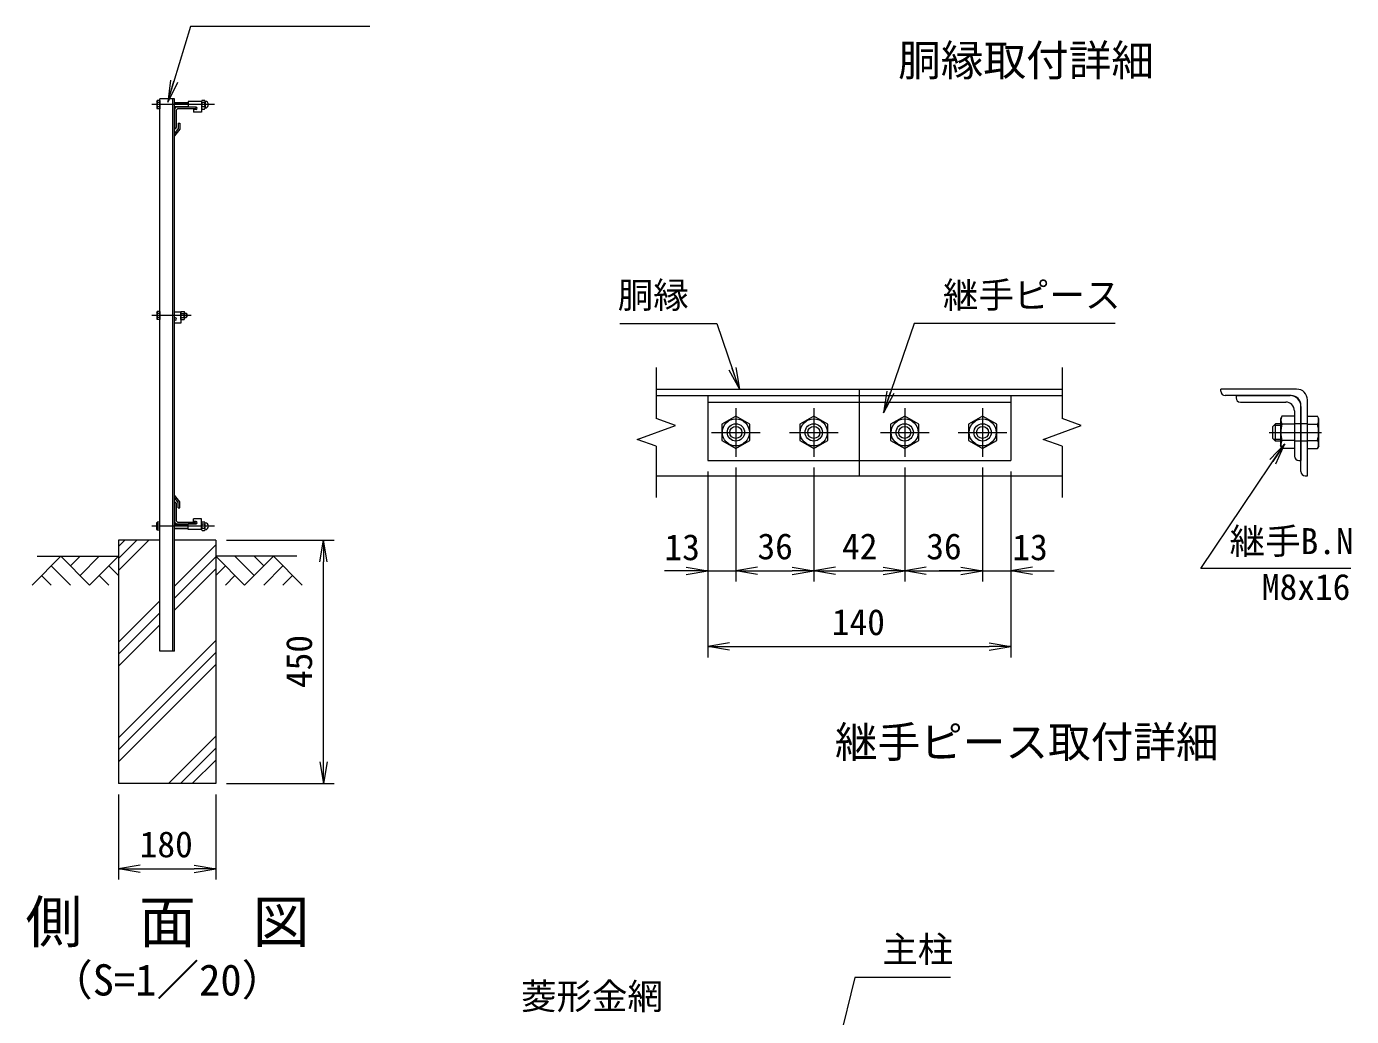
# Model space of a CAD drawing. Units: millimetres, scale not verified, with parts at other scales. Extents: x -4200 to 4200, y -2970 to 2970.
# Drawn here: x -178 to 2270, y -286 to 1543 of the extents above; entities that cross this region are included whole.
import ezdxf
from ezdxf.enums import TextEntityAlignment as Align

# ---------------------------------------------------------------- set-up
doc = ezdxf.new("R2010")
doc.units = ezdxf.units.MM
doc.header["$LTSCALE"] = 20
doc.linetypes.add('DASHED', pattern=[7.5, 6, -1.5])
doc.linetypes.add('USER1', pattern=[50.8, 31.75, -6.35, 6.35, -6.35])
for name, color, linetype, lineweight in [('0-0_D-STR1', 1, 'Continuous', 18), ('0-1_D-BMK', 2, 'USER1', 13), ('0-2_D-STR-DIM', 7, 'Continuous', 9), ('0-3_D-STR3', 3, 'Continuous', 13), ('0-4_D-BGD', 7, 'Continuous', 9), ('0-5_D-STR4', 7, 'Continuous', 9), ('0-6_D-DCR-HCH', 7, 'Continuous', 9), ('0-7_0', 7, 'Continuous', 9), ('0-A_D-STR-TXT', 7, 'Continuous', 9)]:
    doc.layers.add(name, color=color, linetype=linetype, lineweight=lineweight)
doc.layers.add('0-8_D-TTL-TXT', color=7, linetype='Continuous')
doc.styles.add('ＭＳ ゴシック', font='')
doc.styles.get('ＭＳ ゴシック').set_extended_font_data('MS Gothic')

# ---------------------------------------------------------------- blocks, each defined once
blk = doc.blocks.new('_Open')
at = {"layer": '0-7_0'}
blk.add_line((-20, 3.33), (0, 0), dxfattribs=at)
blk.add_lwpolyline([(-20, -3.33), (0, 0), (-20, 0)], dxfattribs=at)

msp = doc.modelspace()

# ---------------------------------------------------------------- linework, layer by layer
at = {"layer": '0-0_D-STR1'}
for p, q in [((68.03, 388.92), (68.03, 1408.92)), ((95.03, 1408.92), (68.03, 1408.92)), ((92.03, 388.92), (92.03, 1408.92)), ((95.03, 388.92), (95.03, 1408.92)), ((95.03, 1388.92), (95.03, 1353.92)), ((98.03, 1386.42), (98.03, 1355.92)), ((135.03, 1393.92), (100.03, 1393.92)), ((133.03, 1390.92), (102.53, 1390.92)), ((135.03, 1392.92), (135.03, 1393.92)), ((102.03, 1354.42), (95.03, 1345.37)), ((96.03, 1353.92), (95.03, 1353.92)), ((105.03, 1353.3), (95.03, 1340.8)), ((102.03, 1364.3), (105.03, 1364.3)), ((102.03, 1364.3), (102.03, 1354.42)), ((105.03, 1364.3), (105.03, 1353.3)), ((95.03, 1345.37), (95.03, 1340.8)), ((985.69, 872.81), (1735.69, 872.81)), ((985.69, 860.81), (1735.69, 860.81)), ((1360.69, 872.81), (1360.69, 860.81)), ((2029.05, 868.81), (2029.05, 872.81)), ((2169.05, 872.81), (2029.05, 872.81)), ((2159.05, 860.81), (2037.05, 860.81)), ((2177.05, 720.81), (2177.05, 842.81)), ((2189.05, 712.81), (2189.05, 852.81)), ((1360.69, 740.81), (1360.69, 712.81)), ((985.69, 712.81), (1735.69, 712.81)), ((2185.05, 712.81), (2189.05, 712.81)), ((105.03, 664.65), (95.03, 677.15)), ((95.03, 672.58), (95.03, 677.15)), ((102.03, 663.53), (95.03, 672.58)), ((96.03, 663.92), (95.03, 663.92)), ((95.03, 663.92), (95.03, 628.92)), ((98.03, 661.92), (98.03, 631.42)), ((102.03, 653.65), (102.03, 663.53)), ((105.03, 653.65), (105.03, 664.65)), ((102.03, 653.65), (105.03, 653.65)), ((100.03, 623.92), (135.03, 623.92)), ((102.53, 626.92), (133.03, 626.92)), ((135.03, 624.92), (135.03, 623.92)), ((95.03, 388.92), (68.03, 388.92))]:
    msp.add_line(p, q, dxfattribs=at)
at = {"layer": '0-0_D-STR1', "color": 4, "linetype": 'DASHED', "lineweight": 13}
msp.add_line((1360.69, 860.81), (1360.69, 740.81), dxfattribs=at)
at = {"layer": '0-0_D-STR1'}
for centre, radius, start, end in [((100.03, 1388.92), 5, 90, 180), ((102.53, 1386.42), 4.5, 90, 180), ((133.03, 1392.92), 2, 270, 0), ((96.03, 1355.92), 2, 270, 0), ((2037.05, 868.81), 8, 180, 270), ((2159.05, 842.81), 18, 0, 90), ((2169.05, 852.81), 20, 0, 90), ((2185.05, 720.81), 8, 180, 270), ((96.03, 661.92), 2, 0, 90), ((100.03, 628.92), 5, 180, 270), ((102.53, 631.42), 4.5, 180, 270), ((133.03, 624.92), 2, 0, 90)]:
    msp.add_arc(centre, radius, start, end, dxfattribs=at)
at = {"layer": '0-1_D-BMK'}
for p, q in [((169.26, 1398.42), (53.03, 1398.42)), ((126.03, 1008.92), (53.03, 1008.92)), ((1132.69, 837.81), (1132.69, 747.81)), ((1276.69, 837.81), (1276.69, 747.81)), ((1444.69, 837.81), (1444.69, 747.81)), ((1588.69, 837.81), (1588.69, 747.81)), ((1087.69, 792.81), (1177.69, 792.81)), ((1231.69, 792.81), (1321.69, 792.81)), ((1399.69, 792.81), (1489.69, 792.81)), ((1543.69, 792.81), (1633.69, 792.81)), ((2118.25, 792.81), (2215.05, 792.81)), ((169.26, 619.42), (53.03, 619.42))]:
    msp.add_line(p, q, dxfattribs=at)
at = {"layer": '0-2_D-STR-DIM'}
for p, q in [((985.69, 912.81), (985.69, 818.46)), ((1735.69, 912.81), (1735.69, 818.46)), ((1020.93, 805.64), (985.69, 818.46)), ((950.45, 779.99), (1020.93, 805.64)), ((985.69, 767.16), (950.45, 779.99)), ((985.69, 767.16), (985.69, 672.81)), ((1735.69, 767.16), (1735.69, 672.81)), ((1080.69, 720.81), (1080.69, 517.1)), ((1080.69, 720.81), (1080.69, 377.1)), ((1132.69, 727.81), (1132.69, 517.1)), ((1132.69, 727.81), (1132.69, 517.1)), ((1276.69, 727.81), (1276.69, 517.1)), ((1276.69, 727.81), (1276.69, 517.1)), ((1444.69, 727.81), (1444.69, 517.1)), ((1444.69, 727.81), (1444.69, 517.1)), ((1588.69, 727.81), (1588.69, 517.1)), ((1588.69, 727.81), (1588.69, 517.1)), ((1640.69, 720.81), (1640.69, 517.1)), ((1640.69, 720.81), (1640.69, 377.1)), ((191.53, 593.92), (390.54, 593.92)), ((370.54, 183.92), (370.54, 553.92)), ((1040.69, 537.1), (1000.69, 537.1)), ((1080.69, 537.1), (1132.69, 537.1)), ((1172.69, 537.1), (1212.69, 537.1)), ((1172.69, 537.1), (1236.69, 537.1)), ((1316.69, 537.1), (1404.69, 537.1)), ((1484.69, 537.1), (1548.69, 537.1)), ((1548.69, 537.1), (1508.69, 537.1)), ((1588.69, 537.1), (1640.69, 537.1)), ((1680.69, 537.1), (1720.69, 537.1)), ((1120.69, 397.1), (1600.69, 397.1)), ((-8.47, 123.92), (-8.47, -33.4)), ((171.53, 123.92), (171.53, -33.4)), ((191.53, 143.92), (390.54, 143.92)), ((31.53, -13.4), (131.53, -13.4))]:
    msp.add_line(p, q, dxfattribs=at)
msp.add_lwpolyline([(1735.69, 767.16), (1700.45, 779.99), (1770.93, 805.64), (1735.69, 818.46)], dxfattribs=at)
at = {"layer": '0-3_D-STR3'}
for p, q in [((62.73, 1404.72), (63.42, 1405.92)), ((62.73, 1404.72), (62.73, 1392.12)), ((68.03, 1405.92), (63.42, 1405.92)), ((68.03, 1402.17), (63.42, 1402.17)), ((68.03, 1405.92), (68.03, 1390.91)), ((95.03, 1402.42), (120.28, 1402.42)), ((95.03, 1401.67), (120.28, 1401.67)), ((145.28, 1404.42), (120.28, 1404.42)), ((120.28, 1404.42), (120.28, 1393.92)), ((145.28, 1404.65), (145.28, 1392.31)), ((145.28, 1404.65), (145.28, 1392.31)), ((145.28, 1404.42), (145.28, 1384.42)), ((146.28, 1406.52), (150.78, 1406.52)), ((150.78, 1402.47), (146.28, 1402.47)), ((151.78, 1404.65), (151.78, 1392.31)), ((151.78, 1404.65), (151.78, 1392.31)), ((62.73, 1392.12), (63.42, 1390.91)), ((68.03, 1394.66), (63.42, 1394.66)), ((68.03, 1390.91), (63.42, 1390.91)), ((95.03, 1395.17), (120.28, 1395.17)), ((95.03, 1394.42), (120.28, 1394.42)), ((135.03, 1393.92), (120.28, 1393.92)), ((135.03, 1389.42), (130.28, 1389.42)), ((130.28, 1389.42), (130.28, 1384.42)), ((145.28, 1384.42), (130.28, 1384.42)), ((150.78, 1394.37), (146.28, 1394.37)), ((146.28, 1390.32), (150.78, 1390.32)), ((62.73, 1015.22), (63.42, 1016.42)), ((62.73, 1015.22), (62.73, 1002.62)), ((68.03, 1016.42), (63.42, 1016.42)), ((68.03, 1012.67), (63.42, 1012.67)), ((68.03, 1005.16), (63.42, 1005.16)), ((68.03, 1016.42), (68.03, 1001.41)), ((107.03, 1014.92), (95.03, 1014.92)), ((96.78, 1004.42), (95.03, 1004.42)), ((107.03, 1016.42), (112.8, 1016.42)), ((107.03, 1001.41), (107.03, 1016.42)), ((107.03, 1014.92), (107.03, 994.92)), ((107.03, 1012.67), (112.8, 1012.67)), ((107.03, 1005.16), (112.8, 1005.16)), ((112.8, 1016.42), (113.53, 1015.17)), ((113.53, 1002.67), (113.53, 1015.17)), ((113.53, 1012.92), (116.83, 1012.92)), ((113.53, 1004.92), (116.83, 1004.92)), ((116.83, 1012.92), (118.03, 1011.72)), ((116.83, 1012.92), (116.83, 1004.92)), ((116.83, 1004.92), (118.03, 1006.12)), ((118.03, 1011.72), (118.03, 1006.12)), ((62.73, 1002.62), (63.42, 1001.41)), ((68.03, 1001.41), (63.42, 1001.41)), ((96.78, 999.92), (95.03, 999.92)), ((107.03, 994.92), (95.03, 994.92)), ((107.03, 1001.41), (112.8, 1001.41)), ((112.8, 1001.41), (113.53, 1002.67)), ((1080.69, 860.81), (1080.69, 740.81)), ((1080.69, 860.81), (1640.69, 860.81)), ((1640.69, 860.81), (1640.69, 740.81)), ((2057.05, 860.81), (2157.05, 860.81)), ((2057.05, 860.81), (2057.05, 856.81)), ((1080.69, 848.81), (1640.69, 848.81)), ((2065.05, 848.81), (2149.05, 848.81)), ((2165.05, 832.81), (2165.05, 748.81)), ((2177.05, 840.81), (2177.05, 740.81)), ((2129.85, 808.81), (2125.05, 804.01)), ((2129.85, 776.81), (2129.85, 808.81)), ((2139.05, 808.81), (2129.85, 808.81)), ((2141.95, 822.83), (2139.05, 817.81)), ((2139.05, 817.81), (2139.05, 767.81)), ((2165.05, 822.83), (2141.95, 822.83)), ((2165.05, 822.83), (2165.05, 762.79)), ((2189.05, 808.81), (2165.05, 808.81)), ((2189.05, 822.83), (2207.46, 822.83)), ((2189.05, 762.79), (2189.05, 822.83)), ((2210.25, 818.01), (2207.46, 822.83)), ((2210.25, 767.61), (2210.25, 818.01)), ((2125.05, 781.61), (2125.05, 804.01)), ((2139.05, 805.81), (2126.85, 805.81)), ((2165.05, 807.82), (2141.95, 807.82)), ((2189.05, 807.82), (2207.46, 807.82)), ((2129.85, 776.81), (2125.05, 781.61)), ((2139.05, 779.81), (2126.85, 779.81)), ((2139.05, 776.81), (2129.85, 776.81)), ((2141.95, 762.79), (2139.05, 767.81)), ((2165.05, 777.8), (2141.95, 777.8)), ((2165.05, 762.79), (2141.95, 762.79)), ((2189.05, 776.81), (2165.05, 776.81)), ((2189.05, 777.8), (2207.46, 777.8)), ((2189.05, 762.79), (2207.46, 762.79)), ((2210.25, 767.61), (2207.46, 762.79)), ((1080.69, 740.81), (1640.69, 740.81)), ((2173.05, 740.81), (2177.05, 740.81)), ((62.73, 625.72), (63.42, 626.92)), ((62.73, 613.12), (62.73, 625.72)), ((62.73, 613.12), (63.42, 611.91)), ((68.03, 626.92), (63.42, 626.92)), ((68.03, 623.17), (63.42, 623.17)), ((68.03, 615.66), (63.42, 615.66)), ((68.03, 611.91), (68.03, 626.92)), ((95.03, 623.42), (120.28, 623.42)), ((95.03, 622.67), (120.28, 622.67)), ((95.03, 616.17), (120.28, 616.17)), ((95.03, 615.42), (120.28, 615.42)), ((120.28, 613.42), (120.28, 623.92)), ((135.03, 623.92), (120.28, 623.92)), ((145.28, 613.42), (120.28, 613.42)), ((130.28, 628.42), (130.28, 633.42)), ((145.28, 633.42), (130.28, 633.42)), ((135.03, 628.42), (130.28, 628.42)), ((145.28, 613.42), (145.28, 633.42)), ((145.28, 613.18), (145.28, 625.53)), ((145.28, 613.18), (145.28, 625.53)), ((146.28, 627.52), (150.78, 627.52)), ((150.78, 623.47), (146.28, 623.47)), ((150.78, 615.37), (146.28, 615.37)), ((151.78, 613.18), (151.78, 625.53)), ((151.78, 613.18), (151.78, 625.53)), ((68.03, 611.91), (63.42, 611.91)), ((146.28, 611.32), (150.78, 611.32))]:
    msp.add_line(p, q, dxfattribs=at)
for points in [[(1158.69, 807.82), (1132.69, 822.83), (1106.69, 807.82), (1106.69, 777.8), (1132.69, 762.79), (1158.69, 777.8)], [(1302.69, 807.82), (1276.69, 822.83), (1250.69, 807.82), (1250.69, 777.8), (1276.69, 762.79), (1302.69, 777.8)], [(1470.69, 807.82), (1444.69, 822.83), (1418.69, 807.82), (1418.69, 777.8), (1444.69, 762.79), (1470.69, 777.8)], [(1614.69, 807.82), (1588.69, 822.83), (1562.69, 807.82), (1562.69, 777.8), (1588.69, 762.79), (1614.69, 777.8)]]:
    msp.add_lwpolyline(points, close=True, dxfattribs=at)
for centre, radius in [((1132.69, 792.81), 25), ((1132.69, 792.81), 16), ((1276.69, 792.81), 25), ((1276.69, 792.81), 16), ((1444.69, 792.81), 25), ((1444.69, 792.81), 16), ((1588.69, 792.81), 25), ((1588.69, 792.81), 16), ((1132.69, 792.81), 11.2), ((1276.69, 792.81), 11.2), ((1444.69, 792.81), 11.2), ((1588.69, 792.81), 11.2)]:
    msp.add_circle(centre, radius, dxfattribs=at)
for centre, radius, start, end in [((75.26, 1398.42), 12.42, 162.4121, 197.5879), ((66.17, 1404.05), 3.32, 145.61585, 214.38415), ((147.82, 1404.49), 2.54, 127.21089, 232.78911), ((153.98, 1398.42), 8.7, 152.26063, 207.73937), ((149.24, 1404.49), 2.54, 307.21089, 52.78911), ((143.08, 1398.42), 8.7, 332.26063, 27.73937), ((152.15, 1405.36), 0.5, 189.83916, 262.83194), ((151.28, 1398.42), 6.5, 277.16806, 82.83194), ((66.17, 1392.79), 3.32, 145.61585, 214.38415), ((135.03, 1391.67), 2.25, 270, 90), ((147.83, 1392.34), 2.55, 127.42505, 232.57495), ((149.23, 1392.34), 2.55, 307.42505, 52.57495), ((152.15, 1391.47), 0.5, 97.16806, 163.42019), ((75.26, 1008.92), 12.42, 162.4121, 197.5879), ((66.17, 1014.55), 3.32, 145.61585, 214.38415), ((66.17, 1003.29), 3.32, 145.61585, 214.38415), ((96.78, 1002.17), 2.25, 270, 90), ((110.06, 1014.55), 3.32, 325.61586, 34.38414), ((100.96, 1008.92), 12.42, 342.4121, 17.5879), ((110.06, 1003.29), 3.32, 325.61585, 34.38416), ((2157.05, 840.81), 20, 0, 90), ((2065.05, 856.81), 8, 180, 270), ((2149.05, 832.81), 16, 0, 90), ((2152.92, 815.33), 13.29, 145.61585, 214.38416), ((2196.5, 815.33), 13.29, 325.61585, 34.38415), ((2189.3, 792.81), 49.68, 162.4121, 197.5879), ((2160.11, 792.81), 49.68, 342.4121, 17.5879), ((2152.92, 770.3), 13.29, 145.61586, 214.38414), ((2196.5, 770.3), 13.29, 325.61585, 34.38415), ((2173.05, 748.81), 8, 180, 270), ((75.26, 619.42), 12.42, 162.4121, 197.5879), ((66.17, 625.05), 3.32, 145.61585, 214.38415), ((66.17, 613.79), 3.32, 145.61585, 214.38415), ((135.03, 626.17), 2.25, 270, 90), ((147.83, 625.49), 2.55, 127.42505, 232.57495), ((153.98, 619.42), 8.7, 152.26063, 207.73937), ((147.82, 613.34), 2.54, 127.21089, 232.78911), ((149.23, 625.49), 2.55, 307.42505, 52.57495), ((143.08, 619.42), 8.7, 332.26063, 27.73937), ((149.24, 613.34), 2.54, 307.21089, 52.78911), ((152.15, 612.47), 0.5, 97.16806, 170.16084), ((152.15, 626.36), 0.5, 196.57981, 262.83194), ((151.28, 619.42), 6.5, 277.16806, 82.83194)]:
    msp.add_arc(centre, radius, start, end, dxfattribs=at)
at = {"layer": '0-4_D-BGD'}
for p, q in [((-158.47, 563.92), (-8.47, 563.92)), ((321.53, 563.92), (171.53, 563.92))]:
    msp.add_line(p, q, dxfattribs=at)
at = {"layer": '0-5_D-STR4'}
for p, q in [((-8.47, 593.92), (-8.47, 143.92)), ((68.03, 593.92), (-8.47, 593.92)), ((171.53, 593.92), (95.03, 593.92)), ((171.53, 593.92), (171.53, 143.92)), ((171.53, 143.92), (-8.47, 143.92))]:
    msp.add_line(p, q, dxfattribs=at)
at = {"layer": '0-6_D-DCR-HCH'}
for p, q in [((-8.47, 537.64), (47.8, 593.92)), ((-8.47, 559.74), (25.7, 593.92)), ((-8.47, 581.84), (3.61, 593.92)), ((-114.9, 563.92), (-168.11, 510.71)), ((-114.9, 563.92), (-61.68, 510.71)), ((-97.16, 546.18), (-79.42, 563.92)), ((-79.42, 528.44), (-43.95, 563.92)), ((-61.68, 510.71), (-8.47, 563.92)), ((95.03, 508.56), (171.53, 585.06)), ((224.74, 510.71), (171.53, 563.92)), ((242.48, 528.44), (207, 563.92)), ((277.95, 563.92), (224.74, 510.71)), ((260.31, 546.09), (242.48, 563.92)), ((277.95, 563.92), (331.16, 510.71)), ((-132.63, 546.18), (-97, 510.71)), ((-26.21, 546.18), (-8.47, 528.52)), ((95.03, 486.47), (171.53, 562.97)), ((95.03, 464.37), (171.53, 540.87)), ((189.27, 546.18), (171.53, 528.52)), ((295.69, 546.18), (260.05, 510.71)), ((-150.37, 528.44), (-132.55, 510.71)), ((-43.95, 528.44), (-26.13, 510.71)), ((207, 528.44), (189.18, 510.71)), ((313.43, 528.44), (295.61, 510.71)), ((-8.47, 405.06), (68.03, 481.56)), ((-8.47, 382.97), (68.03, 459.47)), ((-8.47, 360.87), (68.03, 437.37)), ((-8.47, 228.29), (171.53, 408.29)), ((-8.47, 206.19), (171.53, 386.19)), ((-8.47, 184.09), (171.53, 364.09)), ((83.94, 143.92), (171.53, 231.51)), ((106.03, 143.92), (171.53, 209.41)), ((128.13, 143.92), (171.53, 187.31))]:
    msp.add_line(p, q, dxfattribs=at)
at = {"layer": '0-A_D-STR-TXT'}
for points in [[(456.21, 1542.8), (124.83, 1542.8), (83.14, 1405.13)], [(917.97, 994.15), (1097.58, 994.15), (1138.46, 874.7)], [(1833.47, 994.15), (1462.24, 994.15), (1405.88, 830.95)], [(2269.32, 541.34), (1992, 541.34), (2146.18, 770.3)], [(1529.65, -214.5), (1352.33, -214.5), (1323.53, -332.54)]]:
    msp.add_lwpolyline(points, dxfattribs=at)

# ---------------------------------------------------------------- block references
at = {"layer": '0-2_D-STR-DIM', "xscale": 2, "yscale": 2}
for p, rotation in [((370.54, 593.92), 90), ((1132.69, 537.1), 180), ((1132.69, 537.1), 180), ((1276.69, 537.1), 180), ((1444.69, 537.1), 180), ((1640.69, 537.1), 180), ((1080.69, 397.1), 180), ((370.54, 143.92), 270), ((-8.47, -13.4), 180)]:
    msp.add_blockref('_Open', p, dxfattribs=dict(at, rotation=rotation))
for p in [(1080.69, 537.1), (1276.69, 537.1), (1444.69, 537.1), (1588.69, 537.1), (1588.69, 537.1), (1640.69, 397.1), (171.53, -13.4)]:
    msp.add_blockref('_Open', p, dxfattribs=at)
at = {"layer": '0-A_D-STR-TXT', "xscale": 2, "yscale": 2}
for p, rotation in [((82.56, 1403.22), 253.14944), ((1139.1, 872.81), 288.89188), ((1405.23, 829.06), 250.94989), ((2147.3, 771.96), 56.04396)]:
    msp.add_blockref('_Open', p, dxfattribs=dict(at, rotation=rotation))

# ---------------------------------------------------------------- texts
at = {"layer": '0-2_D-STR-DIM', "style": 'ＭＳ ゴシック'}
for s, p in [('13', (1000.78, 542.29)), ('36', (1172.59, 543.85)), ('42', (1328.97, 543.85)), ('36', (1484.59, 543.85)), ('13', (1643.7, 542.29)), ('140', (1310.04, 403.85)), ('180', (30.88, -6.65))]:
    msp.add_text(s, height=48.09, dxfattribs=at).set_placement(p, align=Align.BOTTOM_LEFT)
msp.add_text('450', height=48.09, rotation=90, dxfattribs=at).set_placement((363.79, 320.42), align=Align.BOTTOM_LEFT)
at = {"layer": '0-8_D-TTL-TXT', "style": 'ＭＳ ゴシック'}
for s, height, p in [('胴縁取付詳細', 57.77, (1432.68, 1434.07)), ('継手ピース取付詳細', 57.77, (1315.73, 174.49)), ('側\u3000面\u3000図', 76.98, (-180.23, -173.02)), ('（S=1／20）', 57.77, (-134.75, -265))]:
    msp.add_text(s, height=height, dxfattribs=at).set_placement(p, align=Align.BOTTOM_LEFT)
at = {"layer": '0-A_D-STR-TXT', "style": 'ＭＳ ゴシック'}
for s, p in [('胴縁', (914.42, 1008.13)), ('継手ピース', (1515.45, 1008.26)), ('継手B.N', (2045.2, 553.42)), ('M8x16', (2104.84, 468.93)), ('主柱', (1403.25, -200.77)), ('菱形金網', (735.57, -287.53))]:
    msp.add_text(s, height=48.09, dxfattribs=at).set_placement(p, align=Align.BOTTOM_LEFT)

doc.saveas('drawing.dxf')
